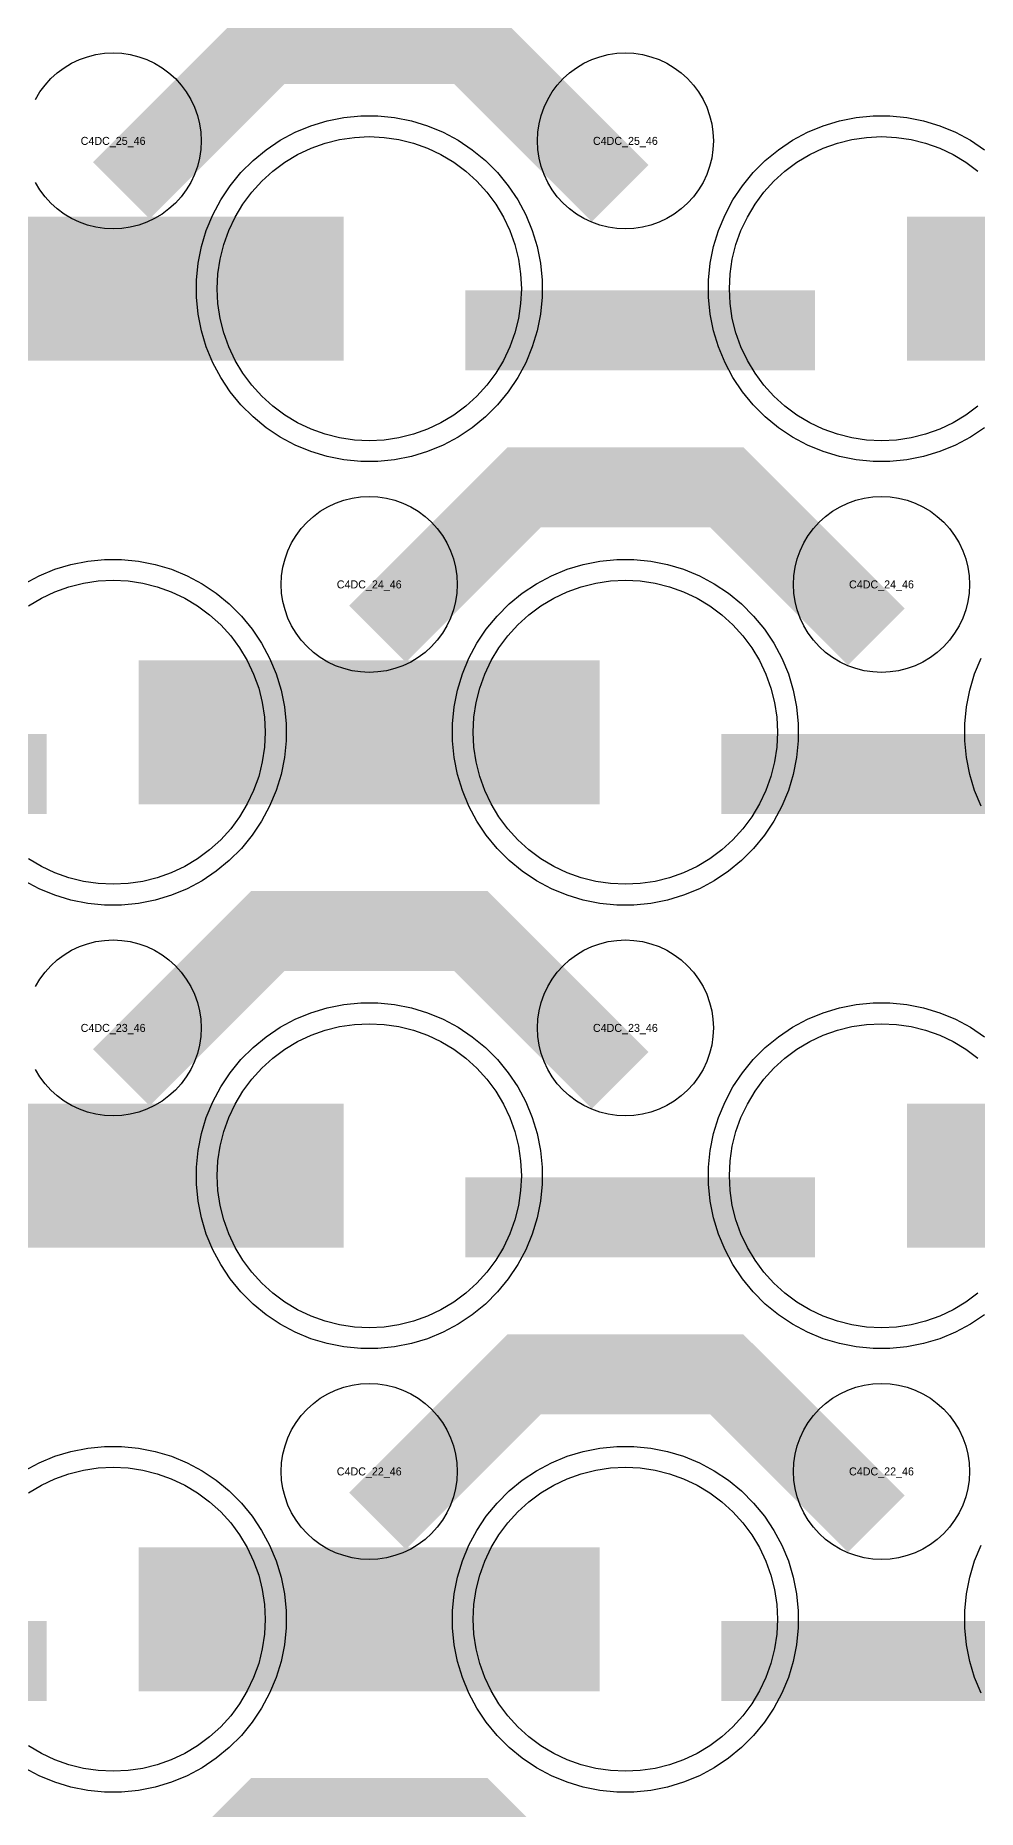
# Model space of a CAD drawing. Extents: x -11880 to 11880, y -14992 to 14992.
# Drawn here: x 2696 to 2990, y -11851 to -11296 of the extents above; entities that cross this region are included whole.
import ezdxf
from ezdxf.enums import TextEntityAlignment as Align

# ---------------------------------------------------------------- set-up
doc = ezdxf.new("R2010")
doc.units = 0
doc.header["$MEASUREMENT"] = 0
for name, color, linetype in [('GDS_775_DT_237', 138, 'CONTINUOUS'), ('RDL1_FS', 34, 'CONTINUOUS'), ('RDL_BS', 160, 'CONTINUOUS')]:
    doc.layers.add(name, color=color, linetype=linetype)

msp = doc.modelspace()

# ---------------------------------------------------------------- linework, layer by layer
at = {"layer": 'RDL1_FS'}
for points in [[(2800, -11422.969), (2795.343, -11422.74), (2790.732, -11422.056), (2786.209, -11420.924), (2781.819, -11419.352), (2777.605, -11417.36), (2773.605, -11414.962), (2769.86, -11412.184), (2766.406, -11409.054), (2763.276, -11405.6), (2760.498, -11401.855), (2758.1, -11397.855), (2756.108, -11393.641), (2754.536, -11389.251), (2753.404, -11384.728), (2752.72, -11380.117), (2752.491, -11375.46), (2752.72, -11370.803), (2753.404, -11366.192), (2754.536, -11361.669), (2756.108, -11357.279), (2758.1, -11353.065), (2760.498, -11349.065), (2763.276, -11345.32), (2766.406, -11341.866), (2769.86, -11338.736), (2773.605, -11335.958), (2777.605, -11333.56), (2781.819, -11331.568), (2786.209, -11329.996), (2790.732, -11328.864), (2795.343, -11328.18), (2800, -11327.951), (2804.657, -11328.18), (2809.268, -11328.864), (2813.791, -11329.996), (2818.181, -11331.568), (2822.395, -11333.56), (2826.395, -11335.958), (2830.14, -11338.736), (2833.594, -11341.866), (2836.724, -11345.32), (2839.502, -11349.065), (2841.9, -11353.065), (2843.892, -11357.279), (2845.464, -11361.669), (2846.596, -11366.192), (2847.28, -11370.803), (2847.509, -11375.46), (2847.28, -11380.117), (2846.596, -11384.728), (2845.464, -11389.251), (2843.892, -11393.641), (2841.9, -11397.855), (2839.502, -11401.855), (2836.724, -11405.6), (2833.594, -11409.054), (2830.14, -11412.184), (2826.395, -11414.962), (2822.395, -11417.36), (2818.181, -11419.352), (2813.791, -11420.924), (2809.268, -11422.056), (2804.657, -11422.74)], [(2880, -11838.664), (2875.343, -11838.435), (2870.732, -11837.751), (2866.209, -11836.619), (2861.819, -11835.047), (2857.605, -11833.055), (2853.605, -11830.657), (2849.86, -11827.879), (2846.406, -11824.749), (2843.276, -11821.295), (2840.498, -11817.55), (2838.1, -11813.55), (2836.108, -11809.336), (2834.536, -11804.946), (2833.404, -11800.423), (2832.72, -11795.812), (2832.491, -11791.155), (2832.72, -11786.498), (2833.404, -11781.887), (2834.536, -11777.364), (2836.108, -11772.974), (2838.1, -11768.76), (2840.498, -11764.76), (2843.276, -11761.015), (2846.406, -11757.561), (2849.86, -11754.431), (2853.605, -11751.653), (2857.605, -11749.255), (2861.819, -11747.263), (2866.209, -11745.691), (2870.732, -11744.559), (2875.343, -11743.875), (2880, -11743.646), (2884.657, -11743.875), (2889.268, -11744.559), (2893.791, -11745.691), (2898.181, -11747.263), (2902.395, -11749.255), (2906.395, -11751.653), (2910.14, -11754.431), (2913.594, -11757.561), (2916.724, -11761.015), (2919.502, -11764.76), (2921.9, -11768.76), (2923.892, -11772.974), (2925.464, -11777.364), (2926.596, -11781.887), (2927.28, -11786.498), (2927.509, -11791.155), (2927.28, -11795.812), (2926.596, -11800.423), (2925.464, -11804.946), (2923.892, -11809.336), (2921.9, -11813.55), (2919.502, -11817.55), (2916.724, -11821.295), (2913.594, -11824.749), (2910.14, -11827.879), (2906.395, -11830.657), (2902.395, -11833.055), (2898.181, -11835.047), (2893.791, -11836.619), (2889.268, -11837.751), (2884.657, -11838.435)]]:
    msp.add_lwpolyline(points, close=True, dxfattribs=at)
for points in [[(2990.14, -11412.184), (2986.395, -11414.962), (2982.395, -11417.36), (2978.181, -11419.352), (2973.791, -11420.924), (2969.268, -11422.056), (2964.657, -11422.74), (2960, -11422.969), (2955.343, -11422.74), (2950.732, -11422.056), (2946.209, -11420.924), (2941.819, -11419.352), (2937.605, -11417.36), (2933.605, -11414.962), (2929.86, -11412.184), (2926.406, -11409.054), (2923.276, -11405.6), (2920.498, -11401.855), (2918.1, -11397.855), (2916.108, -11393.641), (2914.536, -11389.251), (2913.404, -11384.728), (2912.72, -11380.117), (2912.491, -11375.46), (2912.72, -11370.803), (2913.404, -11366.192), (2914.536, -11361.669), (2916.108, -11357.279), (2918.1, -11353.065), (2920.498, -11349.065), (2923.276, -11345.32), (2926.406, -11341.866), (2929.86, -11338.736), (2933.605, -11335.958), (2937.605, -11333.56), (2941.819, -11331.568), (2946.209, -11329.996), (2950.732, -11328.864), (2955.343, -11328.18), (2960, -11327.951), (2964.657, -11328.18), (2969.268, -11328.864), (2973.791, -11329.996), (2978.181, -11331.568), (2982.395, -11333.56), (2986.395, -11335.958), (2990.14, -11338.736)], [(2693.605, -11751.653), (2697.605, -11749.255), (2701.819, -11747.263), (2706.209, -11745.691), (2710.732, -11744.559), (2715.343, -11743.875), (2720, -11743.646), (2724.657, -11743.875), (2729.268, -11744.559), (2733.791, -11745.691), (2738.181, -11747.263), (2742.395, -11749.255), (2746.395, -11751.653), (2750.14, -11754.431), (2753.594, -11757.561), (2756.724, -11761.015), (2759.502, -11764.76), (2761.9, -11768.76), (2763.892, -11772.974), (2765.464, -11777.364), (2766.596, -11781.887), (2767.28, -11786.498), (2767.509, -11791.155), (2767.28, -11795.812), (2766.596, -11800.423), (2765.464, -11804.946), (2763.892, -11809.336), (2761.9, -11813.55), (2759.502, -11817.55), (2756.724, -11821.295), (2753.594, -11824.749), (2750.14, -11827.879), (2746.395, -11830.657), (2742.395, -11833.055), (2738.181, -11835.047), (2733.791, -11836.619), (2729.268, -11837.751), (2724.657, -11838.435), (2720, -11838.664), (2715.343, -11838.435), (2710.732, -11837.751), (2706.209, -11836.619), (2701.819, -11835.047), (2697.605, -11833.055), (2693.605, -11830.657)]]:
    msp.add_lwpolyline(points, dxfattribs=at)
for points in [[(2648.002, -11375.46, 45, 45, 0), (2720.002, -11375.46, 45, 45, 0)], [(2720.002, -11375.46, 45, 45, 0), (2792.002, -11375.46, 45, 45, 0)], [(2968.002, -11375.46, 45, 45, 0), (3040.002, -11375.46, 45, 45, 0)], [(2728.002, -11791.155, 45, 45, 0), (2800.002, -11791.155, 45, 45, 0)], [(2800.002, -11791.155, 45, 45, 0), (2872.002, -11791.155, 45, 45, 0)]]:
    msp.add_lwpolyline(points, format="xyseb", dxfattribs=at)
at = {"layer": 'RDL1_FS', "color": 241, "true_color": 0xf7abae}
for points in [[(2693.605, -11474.523), (2697.605, -11472.125), (2701.819, -11470.133), (2706.209, -11468.561), (2710.732, -11467.429), (2715.343, -11466.745), (2720, -11466.516), (2724.657, -11466.745), (2729.268, -11467.429), (2733.791, -11468.561), (2738.181, -11470.133), (2742.395, -11472.125), (2746.395, -11474.523), (2750.14, -11477.301), (2753.594, -11480.431), (2756.724, -11483.885), (2759.502, -11487.63), (2761.9, -11491.63), (2763.892, -11495.844), (2765.464, -11500.234), (2766.596, -11504.757), (2767.28, -11509.368), (2767.509, -11514.025), (2767.28, -11518.682), (2766.596, -11523.293), (2765.464, -11527.816), (2763.892, -11532.206), (2761.9, -11536.42), (2759.502, -11540.42), (2756.724, -11544.165), (2753.594, -11547.619), (2750.14, -11550.749), (2746.395, -11553.527), (2742.395, -11555.925), (2738.181, -11557.917), (2733.791, -11559.489), (2729.268, -11560.621), (2724.657, -11561.305), (2720, -11561.534), (2715.343, -11561.305), (2710.732, -11560.621), (2706.209, -11559.489), (2701.819, -11557.917), (2697.605, -11555.925), (2693.605, -11553.527)], [(2990.14, -11689.314), (2986.395, -11692.092), (2982.395, -11694.49), (2978.181, -11696.482), (2973.791, -11698.054), (2969.268, -11699.186), (2964.657, -11699.87), (2960, -11700.099), (2955.343, -11699.87), (2950.732, -11699.186), (2946.209, -11698.054), (2941.819, -11696.482), (2937.605, -11694.49), (2933.605, -11692.092), (2929.86, -11689.314), (2926.406, -11686.184), (2923.276, -11682.73), (2920.498, -11678.985), (2918.1, -11674.985), (2916.108, -11670.771), (2914.536, -11666.381), (2913.404, -11661.858), (2912.72, -11657.247), (2912.491, -11652.59), (2912.72, -11647.933), (2913.404, -11643.322), (2914.536, -11638.799), (2916.108, -11634.409), (2918.1, -11630.195), (2920.498, -11626.195), (2923.276, -11622.45), (2926.406, -11618.996), (2929.86, -11615.866), (2933.605, -11613.088), (2937.605, -11610.69), (2941.819, -11608.698), (2946.209, -11607.126), (2950.732, -11605.994), (2955.343, -11605.31), (2960, -11605.081), (2964.657, -11605.31), (2969.268, -11605.994), (2973.791, -11607.126), (2978.181, -11608.698), (2982.395, -11610.69), (2986.395, -11613.088), (2990.14, -11615.866)]]:
    msp.add_lwpolyline(points, dxfattribs=at)
for points in [[(2880, -11561.534), (2875.343, -11561.305), (2870.732, -11560.621), (2866.209, -11559.489), (2861.819, -11557.917), (2857.605, -11555.925), (2853.605, -11553.527), (2849.86, -11550.749), (2846.406, -11547.619), (2843.276, -11544.165), (2840.498, -11540.42), (2838.1, -11536.42), (2836.108, -11532.206), (2834.536, -11527.816), (2833.404, -11523.293), (2832.72, -11518.682), (2832.491, -11514.025), (2832.72, -11509.368), (2833.404, -11504.757), (2834.536, -11500.234), (2836.108, -11495.844), (2838.1, -11491.63), (2840.498, -11487.63), (2843.276, -11483.885), (2846.406, -11480.431), (2849.86, -11477.301), (2853.605, -11474.523), (2857.605, -11472.125), (2861.819, -11470.133), (2866.209, -11468.561), (2870.732, -11467.429), (2875.343, -11466.745), (2880, -11466.516), (2884.657, -11466.745), (2889.268, -11467.429), (2893.791, -11468.561), (2898.181, -11470.133), (2902.395, -11472.125), (2906.395, -11474.523), (2910.14, -11477.301), (2913.594, -11480.431), (2916.724, -11483.885), (2919.502, -11487.63), (2921.9, -11491.63), (2923.892, -11495.844), (2925.464, -11500.234), (2926.596, -11504.757), (2927.28, -11509.368), (2927.509, -11514.025), (2927.28, -11518.682), (2926.596, -11523.293), (2925.464, -11527.816), (2923.892, -11532.206), (2921.9, -11536.42), (2919.502, -11540.42), (2916.724, -11544.165), (2913.594, -11547.619), (2910.14, -11550.749), (2906.395, -11553.527), (2902.395, -11555.925), (2898.181, -11557.917), (2893.791, -11559.489), (2889.268, -11560.621), (2884.657, -11561.305)], [(2800, -11700.099), (2795.343, -11699.87), (2790.732, -11699.186), (2786.209, -11698.054), (2781.819, -11696.482), (2777.605, -11694.49), (2773.605, -11692.092), (2769.86, -11689.314), (2766.406, -11686.184), (2763.276, -11682.73), (2760.498, -11678.985), (2758.1, -11674.985), (2756.108, -11670.771), (2754.536, -11666.381), (2753.404, -11661.858), (2752.72, -11657.247), (2752.491, -11652.59), (2752.72, -11647.933), (2753.404, -11643.322), (2754.536, -11638.799), (2756.108, -11634.409), (2758.1, -11630.195), (2760.498, -11626.195), (2763.276, -11622.45), (2766.406, -11618.996), (2769.86, -11615.866), (2773.605, -11613.088), (2777.605, -11610.69), (2781.819, -11608.698), (2786.209, -11607.126), (2790.732, -11605.994), (2795.343, -11605.31), (2800, -11605.081), (2804.657, -11605.31), (2809.268, -11605.994), (2813.791, -11607.126), (2818.181, -11608.698), (2822.395, -11610.69), (2826.395, -11613.088), (2830.14, -11615.866), (2833.594, -11618.996), (2836.724, -11622.45), (2839.502, -11626.195), (2841.9, -11630.195), (2843.892, -11634.409), (2845.464, -11638.799), (2846.596, -11643.322), (2847.28, -11647.933), (2847.509, -11652.59), (2847.28, -11657.247), (2846.596, -11661.858), (2845.464, -11666.381), (2843.892, -11670.771), (2841.9, -11674.985), (2839.502, -11678.985), (2836.724, -11682.73), (2833.594, -11686.184), (2830.14, -11689.314), (2826.395, -11692.092), (2822.395, -11694.49), (2818.181, -11696.482), (2813.791, -11698.054), (2809.268, -11699.186), (2804.657, -11699.87)]]:
    msp.add_lwpolyline(points, close=True, dxfattribs=at)
for points in [[(2728.002, -11514.025, 45, 45, 0), (2800.002, -11514.025, 45, 45, 0)], [(2800.002, -11514.025, 45, 45, 0), (2872.002, -11514.025, 45, 45, 0)], [(2648.002, -11652.59, 45, 45, 0), (2720.002, -11652.59, 45, 45, 0)], [(2720.002, -11652.59, 45, 45, 0), (2792.002, -11652.59, 45, 45, 0)], [(2968.002, -11652.59, 45, 45, 0), (3040.002, -11652.59, 45, 45, 0)]]:
    msp.add_lwpolyline(points, format="xyseb", dxfattribs=at)
at = {"layer": 'RDL_BS'}
for points in [[(2722.562, -11344.774, 25, 25, 0), (2768.377, -11298.959, 25, 25, 0), (2801.93, -11298.959, 25, 25, 0)], [(2878.401, -11345.673, 25, 25, 0), (2831.687, -11298.959, 25, 25, 0), (2801.929, -11298.959, 25, 25, 0)], [(2830.016, -11388.473, 25, 25, 0), (2939.281, -11388.473, 25, 25, 0)], [(2802.562, -11483.339, 25, 25, 0), (2848.377, -11437.524, 25, 25, 0), (2881.93, -11437.524, 25, 25, 0)], [(2958.401, -11484.238, 25, 25, 0), (2911.687, -11437.524, 25, 25, 0), (2881.929, -11437.524, 25, 25, 0)], [(2722.562, -11621.904, 25, 25, 0), (2768.377, -11576.089, 25, 25, 0), (2801.93, -11576.089, 25, 25, 0)], [(2878.401, -11622.803, 25, 25, 0), (2831.687, -11576.089, 25, 25, 0), (2801.929, -11576.089, 25, 25, 0)], [(2802.562, -11760.469, 25, 25, 0), (2848.377, -11714.654, 25, 25, 0), (2881.93, -11714.654, 25, 25, 0)], [(2958.401, -11761.368, 25, 25, 0), (2911.687, -11714.654, 25, 25, 0), (2881.929, -11714.654, 25, 25, 0)], [(2590.016, -11804.168, 25, 25, 0), (2699.281, -11804.168, 25, 25, 0)], [(2910.016, -11804.168, 25, 25, 0), (3019.281, -11804.168, 25, 25, 0)], [(2722.562, -11899.034, 25, 25, 0), (2768.377, -11853.219, 25, 25, 0), (2801.93, -11853.219, 25, 25, 0)], [(2878.401, -11899.933, 25, 25, 0), (2831.687, -11853.219, 25, 25, 0), (2801.929, -11853.219, 25, 25, 0)]]:
    msp.add_lwpolyline(points, format="xyseb", dxfattribs=at)
for points in [[(2695.75, -11316.316), (2697.143, -11313.992), (2698.746, -11311.829), (2700.558, -11309.83), (2702.557, -11308.018), (2704.72, -11306.415), (2707.044, -11305.022), (2709.481, -11303.87), (2712.016, -11302.963), (2714.635, -11302.306), (2717.307, -11301.91), (2720, -11301.778), (2722.693, -11301.91), (2725.365, -11302.306), (2727.984, -11302.963), (2730.519, -11303.87), (2732.956, -11305.022), (2735.28, -11306.415), (2737.443, -11308.018), (2739.442, -11309.83), (2741.254, -11311.829), (2742.857, -11313.992), (2744.25, -11316.316), (2745.402, -11318.753), (2746.309, -11321.288), (2746.966, -11323.907), (2747.362, -11326.579), (2747.494, -11329.272), (2747.362, -11331.965), (2746.966, -11334.637), (2746.309, -11337.256), (2745.402, -11339.791), (2744.25, -11342.228), (2742.857, -11344.552), (2741.254, -11346.715), (2739.442, -11348.714), (2737.443, -11350.526), (2735.28, -11352.129), (2732.956, -11353.522), (2730.519, -11354.674), (2727.984, -11355.581), (2725.365, -11356.238), (2722.693, -11356.634), (2720, -11356.766), (2717.307, -11356.634), (2714.635, -11356.238), (2712.016, -11355.581), (2709.481, -11354.674), (2707.044, -11353.522), (2704.72, -11352.129), (2702.557, -11350.526), (2700.558, -11348.714), (2698.746, -11346.715), (2697.143, -11344.552), (2695.75, -11342.228)], [(2992.191, -11418.896), (2987.777, -11421.843), (2983.115, -11424.335), (2978.205, -11426.366), (2973.165, -11427.897), (2967.938, -11428.943), (2962.644, -11429.46), (2957.356, -11429.46), (2952.062, -11428.943), (2946.835, -11427.897), (2941.795, -11426.366), (2936.885, -11424.335), (2932.223, -11421.843), (2927.809, -11418.896), (2923.708, -11415.534), (2919.926, -11411.752), (2916.564, -11407.651), (2913.617, -11403.237), (2911.125, -11398.575), (2909.094, -11393.665), (2907.563, -11388.625), (2906.517, -11383.398), (2906, -11378.104), (2906, -11372.816), (2906.517, -11367.522), (2907.563, -11362.295), (2909.094, -11357.255), (2911.125, -11352.345), (2913.617, -11347.683), (2916.564, -11343.269), (2919.926, -11339.168), (2923.708, -11335.386), (2927.809, -11332.024), (2932.223, -11329.077), (2936.885, -11326.585), (2941.795, -11324.554), (2946.835, -11323.023), (2952.062, -11321.977), (2957.356, -11321.46), (2962.644, -11321.46), (2967.938, -11321.977), (2973.165, -11323.023), (2978.205, -11324.554), (2983.115, -11326.585), (2987.777, -11329.077), (2992.191, -11332.024)], [(2695.75, -11593.446), (2697.143, -11591.122), (2698.746, -11588.959), (2700.558, -11586.96), (2702.557, -11585.148), (2704.72, -11583.545), (2707.044, -11582.152), (2709.481, -11581), (2712.016, -11580.093), (2714.635, -11579.436), (2717.307, -11579.04), (2720, -11578.908), (2722.693, -11579.04), (2725.365, -11579.436), (2727.984, -11580.093), (2730.519, -11581), (2732.956, -11582.152), (2735.28, -11583.545), (2737.443, -11585.148), (2739.442, -11586.96), (2741.254, -11588.959), (2742.857, -11591.122), (2744.25, -11593.446), (2745.402, -11595.883), (2746.309, -11598.418), (2746.966, -11601.037), (2747.362, -11603.709), (2747.494, -11606.402), (2747.362, -11609.095), (2746.966, -11611.767), (2746.309, -11614.386), (2745.402, -11616.921), (2744.25, -11619.358), (2742.857, -11621.682), (2741.254, -11623.845), (2739.442, -11625.844), (2737.443, -11627.656), (2735.28, -11629.259), (2732.956, -11630.652), (2730.519, -11631.804), (2727.984, -11632.711), (2725.365, -11633.368), (2722.693, -11633.764), (2720, -11633.896), (2717.307, -11633.764), (2714.635, -11633.368), (2712.016, -11632.711), (2709.481, -11631.804), (2707.044, -11630.652), (2704.72, -11629.259), (2702.557, -11627.656), (2700.558, -11625.844), (2698.746, -11623.845), (2697.143, -11621.682), (2695.75, -11619.358)], [(2692.223, -11744.772), (2696.885, -11742.28), (2701.795, -11740.249), (2706.835, -11738.718), (2712.062, -11737.672), (2717.356, -11737.155), (2722.644, -11737.155), (2727.938, -11737.672), (2733.165, -11738.718), (2738.205, -11740.249), (2743.115, -11742.28), (2747.777, -11744.772), (2752.191, -11747.719), (2756.292, -11751.081), (2760.074, -11754.863), (2763.436, -11758.964), (2766.383, -11763.378), (2768.875, -11768.04), (2770.906, -11772.95), (2772.437, -11777.99), (2773.483, -11783.217), (2774, -11788.511), (2774, -11793.799), (2773.483, -11799.093), (2772.437, -11804.32), (2770.906, -11809.36), (2768.875, -11814.27), (2766.383, -11818.932), (2763.436, -11823.346), (2760.074, -11827.447), (2756.292, -11831.229), (2752.191, -11834.591), (2747.777, -11837.538), (2743.115, -11840.03), (2738.205, -11842.061), (2733.165, -11843.592), (2727.938, -11844.638), (2722.644, -11845.155), (2717.356, -11845.155), (2712.062, -11844.638), (2706.835, -11843.592), (2701.795, -11842.061), (2696.885, -11840.03), (2692.223, -11837.538)], [(2991.125, -11814.27), (2989.094, -11809.36), (2987.563, -11804.32), (2986.517, -11799.093), (2986, -11793.799), (2986, -11788.511), (2986.517, -11783.217), (2987.563, -11777.99), (2989.094, -11772.95), (2991.125, -11768.04)]]:
    msp.add_lwpolyline(points, dxfattribs=at)
for points in [[(2880, -11356.766), (2877.307, -11356.634), (2874.635, -11356.238), (2872.016, -11355.581), (2869.481, -11354.674), (2867.044, -11353.522), (2864.72, -11352.129), (2862.557, -11350.526), (2860.558, -11348.714), (2858.746, -11346.715), (2857.143, -11344.552), (2855.75, -11342.228), (2854.598, -11339.791), (2853.691, -11337.256), (2853.034, -11334.637), (2852.638, -11331.965), (2852.506, -11329.272), (2852.638, -11326.579), (2853.034, -11323.907), (2853.691, -11321.288), (2854.598, -11318.753), (2855.75, -11316.316), (2857.143, -11313.992), (2858.746, -11311.829), (2860.558, -11309.83), (2862.557, -11308.018), (2864.72, -11306.415), (2867.044, -11305.022), (2869.481, -11303.87), (2872.016, -11302.963), (2874.635, -11302.306), (2877.307, -11301.91), (2880, -11301.778), (2882.693, -11301.91), (2885.365, -11302.306), (2887.984, -11302.963), (2890.519, -11303.87), (2892.956, -11305.022), (2895.28, -11306.415), (2897.443, -11308.018), (2899.442, -11309.83), (2901.254, -11311.829), (2902.857, -11313.992), (2904.25, -11316.316), (2905.402, -11318.753), (2906.309, -11321.288), (2906.966, -11323.907), (2907.362, -11326.579), (2907.494, -11329.272), (2907.362, -11331.965), (2906.966, -11334.637), (2906.309, -11337.256), (2905.402, -11339.791), (2904.25, -11342.228), (2902.857, -11344.552), (2901.254, -11346.715), (2899.442, -11348.714), (2897.443, -11350.526), (2895.28, -11352.129), (2892.956, -11353.522), (2890.519, -11354.674), (2887.984, -11355.581), (2885.365, -11356.238), (2882.693, -11356.634)], [(2797.356, -11429.46), (2792.062, -11428.943), (2786.835, -11427.897), (2781.795, -11426.366), (2776.885, -11424.335), (2772.223, -11421.843), (2767.809, -11418.896), (2763.708, -11415.534), (2759.926, -11411.752), (2756.564, -11407.651), (2753.617, -11403.237), (2751.125, -11398.575), (2749.094, -11393.665), (2747.563, -11388.625), (2746.517, -11383.398), (2746, -11378.104), (2746, -11372.816), (2746.517, -11367.522), (2747.563, -11362.295), (2749.094, -11357.255), (2751.125, -11352.345), (2753.617, -11347.683), (2756.564, -11343.269), (2759.926, -11339.168), (2763.708, -11335.386), (2767.809, -11332.024), (2772.223, -11329.077), (2776.885, -11326.585), (2781.795, -11324.554), (2786.835, -11323.023), (2792.062, -11321.977), (2797.356, -11321.46), (2802.644, -11321.46), (2807.938, -11321.977), (2813.165, -11323.023), (2818.205, -11324.554), (2823.115, -11326.585), (2827.777, -11329.077), (2832.191, -11332.024), (2836.292, -11335.386), (2840.074, -11339.168), (2843.436, -11343.269), (2846.383, -11347.683), (2848.875, -11352.345), (2850.906, -11357.255), (2852.437, -11362.295), (2853.483, -11367.522), (2854, -11372.816), (2854, -11378.104), (2853.483, -11383.398), (2852.437, -11388.625), (2850.906, -11393.665), (2848.875, -11398.575), (2846.383, -11403.237), (2843.436, -11407.651), (2840.074, -11411.752), (2836.292, -11415.534), (2832.191, -11418.896), (2827.777, -11421.843), (2823.115, -11424.335), (2818.205, -11426.366), (2813.165, -11427.897), (2807.938, -11428.943), (2802.644, -11429.46)], [(2800, -11495.331), (2797.307, -11495.199), (2794.635, -11494.803), (2792.016, -11494.146), (2789.481, -11493.239), (2787.044, -11492.087), (2784.72, -11490.694), (2782.557, -11489.091), (2780.558, -11487.279), (2778.746, -11485.28), (2777.143, -11483.117), (2775.75, -11480.793), (2774.598, -11478.356), (2773.691, -11475.821), (2773.034, -11473.202), (2772.638, -11470.53), (2772.506, -11467.837), (2772.638, -11465.144), (2773.034, -11462.472), (2773.691, -11459.853), (2774.598, -11457.318), (2775.75, -11454.881), (2777.143, -11452.557), (2778.746, -11450.394), (2780.558, -11448.395), (2782.557, -11446.583), (2784.72, -11444.98), (2787.044, -11443.587), (2789.481, -11442.435), (2792.016, -11441.528), (2794.635, -11440.871), (2797.307, -11440.475), (2800, -11440.343), (2802.693, -11440.475), (2805.365, -11440.871), (2807.984, -11441.528), (2810.519, -11442.435), (2812.956, -11443.587), (2815.28, -11444.98), (2817.443, -11446.583), (2819.442, -11448.395), (2821.254, -11450.394), (2822.857, -11452.557), (2824.25, -11454.881), (2825.402, -11457.318), (2826.309, -11459.853), (2826.966, -11462.472), (2827.362, -11465.144), (2827.494, -11467.837), (2827.362, -11470.53), (2826.966, -11473.202), (2826.309, -11475.821), (2825.402, -11478.356), (2824.25, -11480.793), (2822.857, -11483.117), (2821.254, -11485.28), (2819.442, -11487.279), (2817.443, -11489.091), (2815.28, -11490.694), (2812.956, -11492.087), (2810.519, -11493.239), (2807.984, -11494.146), (2805.365, -11494.803), (2802.693, -11495.199)], [(2960, -11495.331), (2957.307, -11495.199), (2954.635, -11494.803), (2952.016, -11494.146), (2949.481, -11493.239), (2947.044, -11492.087), (2944.72, -11490.694), (2942.557, -11489.091), (2940.558, -11487.279), (2938.746, -11485.28), (2937.143, -11483.117), (2935.75, -11480.793), (2934.598, -11478.356), (2933.691, -11475.821), (2933.034, -11473.202), (2932.638, -11470.53), (2932.506, -11467.837), (2932.638, -11465.144), (2933.034, -11462.472), (2933.691, -11459.853), (2934.598, -11457.318), (2935.75, -11454.881), (2937.143, -11452.557), (2938.746, -11450.394), (2940.558, -11448.395), (2942.557, -11446.583), (2944.72, -11444.98), (2947.044, -11443.587), (2949.481, -11442.435), (2952.016, -11441.528), (2954.635, -11440.871), (2957.307, -11440.475), (2960, -11440.343), (2962.693, -11440.475), (2965.365, -11440.871), (2967.984, -11441.528), (2970.519, -11442.435), (2972.956, -11443.587), (2975.28, -11444.98), (2977.443, -11446.583), (2979.442, -11448.395), (2981.254, -11450.394), (2982.857, -11452.557), (2984.25, -11454.881), (2985.402, -11457.318), (2986.309, -11459.853), (2986.966, -11462.472), (2987.362, -11465.144), (2987.494, -11467.837), (2987.362, -11470.53), (2986.966, -11473.202), (2986.309, -11475.821), (2985.402, -11478.356), (2984.25, -11480.793), (2982.857, -11483.117), (2981.254, -11485.28), (2979.442, -11487.279), (2977.443, -11489.091), (2975.28, -11490.694), (2972.956, -11492.087), (2970.519, -11493.239), (2967.984, -11494.146), (2965.365, -11494.803), (2962.693, -11495.199)], [(2880, -11633.896), (2877.307, -11633.764), (2874.635, -11633.368), (2872.016, -11632.711), (2869.481, -11631.804), (2867.044, -11630.652), (2864.72, -11629.259), (2862.557, -11627.656), (2860.558, -11625.844), (2858.746, -11623.845), (2857.143, -11621.682), (2855.75, -11619.358), (2854.598, -11616.921), (2853.691, -11614.386), (2853.034, -11611.767), (2852.638, -11609.095), (2852.506, -11606.402), (2852.638, -11603.709), (2853.034, -11601.037), (2853.691, -11598.418), (2854.598, -11595.883), (2855.75, -11593.446), (2857.143, -11591.122), (2858.746, -11588.959), (2860.558, -11586.96), (2862.557, -11585.148), (2864.72, -11583.545), (2867.044, -11582.152), (2869.481, -11581), (2872.016, -11580.093), (2874.635, -11579.436), (2877.307, -11579.04), (2880, -11578.908), (2882.693, -11579.04), (2885.365, -11579.436), (2887.984, -11580.093), (2890.519, -11581), (2892.956, -11582.152), (2895.28, -11583.545), (2897.443, -11585.148), (2899.442, -11586.96), (2901.254, -11588.959), (2902.857, -11591.122), (2904.25, -11593.446), (2905.402, -11595.883), (2906.309, -11598.418), (2906.966, -11601.037), (2907.362, -11603.709), (2907.494, -11606.402), (2907.362, -11609.095), (2906.966, -11611.767), (2906.309, -11614.386), (2905.402, -11616.921), (2904.25, -11619.358), (2902.857, -11621.682), (2901.254, -11623.845), (2899.442, -11625.844), (2897.443, -11627.656), (2895.28, -11629.259), (2892.956, -11630.652), (2890.519, -11631.804), (2887.984, -11632.711), (2885.365, -11633.368), (2882.693, -11633.764)], [(2800, -11772.461), (2797.307, -11772.329), (2794.635, -11771.933), (2792.016, -11771.276), (2789.481, -11770.369), (2787.044, -11769.217), (2784.72, -11767.824), (2782.557, -11766.221), (2780.558, -11764.409), (2778.746, -11762.41), (2777.143, -11760.247), (2775.75, -11757.923), (2774.598, -11755.486), (2773.691, -11752.951), (2773.034, -11750.332), (2772.638, -11747.66), (2772.506, -11744.967), (2772.638, -11742.274), (2773.034, -11739.602), (2773.691, -11736.983), (2774.598, -11734.448), (2775.75, -11732.011), (2777.143, -11729.687), (2778.746, -11727.524), (2780.558, -11725.525), (2782.557, -11723.713), (2784.72, -11722.11), (2787.044, -11720.717), (2789.481, -11719.565), (2792.016, -11718.658), (2794.635, -11718.001), (2797.307, -11717.605), (2800, -11717.473), (2802.693, -11717.605), (2805.365, -11718.001), (2807.984, -11718.658), (2810.519, -11719.565), (2812.956, -11720.717), (2815.28, -11722.11), (2817.443, -11723.713), (2819.442, -11725.525), (2821.254, -11727.524), (2822.857, -11729.687), (2824.25, -11732.011), (2825.402, -11734.448), (2826.309, -11736.983), (2826.966, -11739.602), (2827.362, -11742.274), (2827.494, -11744.967), (2827.362, -11747.66), (2826.966, -11750.332), (2826.309, -11752.951), (2825.402, -11755.486), (2824.25, -11757.923), (2822.857, -11760.247), (2821.254, -11762.41), (2819.442, -11764.409), (2817.443, -11766.221), (2815.28, -11767.824), (2812.956, -11769.217), (2810.519, -11770.369), (2807.984, -11771.276), (2805.365, -11771.933), (2802.693, -11772.329)], [(2960, -11772.461), (2957.307, -11772.329), (2954.635, -11771.933), (2952.016, -11771.276), (2949.481, -11770.369), (2947.044, -11769.217), (2944.72, -11767.824), (2942.557, -11766.221), (2940.558, -11764.409), (2938.746, -11762.41), (2937.143, -11760.247), (2935.75, -11757.923), (2934.598, -11755.486), (2933.691, -11752.951), (2933.034, -11750.332), (2932.638, -11747.66), (2932.506, -11744.967), (2932.638, -11742.274), (2933.034, -11739.602), (2933.691, -11736.983), (2934.598, -11734.448), (2935.75, -11732.011), (2937.143, -11729.687), (2938.746, -11727.524), (2940.558, -11725.525), (2942.557, -11723.713), (2944.72, -11722.11), (2947.044, -11720.717), (2949.481, -11719.565), (2952.016, -11718.658), (2954.635, -11718.001), (2957.307, -11717.605), (2960, -11717.473), (2962.693, -11717.605), (2965.365, -11718.001), (2967.984, -11718.658), (2970.519, -11719.565), (2972.956, -11720.717), (2975.28, -11722.11), (2977.443, -11723.713), (2979.442, -11725.525), (2981.254, -11727.524), (2982.857, -11729.687), (2984.25, -11732.011), (2985.402, -11734.448), (2986.309, -11736.983), (2986.966, -11739.602), (2987.362, -11742.274), (2987.494, -11744.967), (2987.362, -11747.66), (2986.966, -11750.332), (2986.309, -11752.951), (2985.402, -11755.486), (2984.25, -11757.923), (2982.857, -11760.247), (2981.254, -11762.41), (2979.442, -11764.409), (2977.443, -11766.221), (2975.28, -11767.824), (2972.956, -11769.217), (2970.519, -11770.369), (2967.984, -11771.276), (2965.365, -11771.933), (2962.693, -11772.329)], [(2877.356, -11845.155), (2872.062, -11844.638), (2866.835, -11843.592), (2861.795, -11842.061), (2856.885, -11840.03), (2852.223, -11837.538), (2847.809, -11834.591), (2843.708, -11831.229), (2839.926, -11827.447), (2836.564, -11823.346), (2833.617, -11818.932), (2831.125, -11814.27), (2829.094, -11809.36), (2827.563, -11804.32), (2826.517, -11799.093), (2826, -11793.799), (2826, -11788.511), (2826.517, -11783.217), (2827.563, -11777.99), (2829.094, -11772.95), (2831.125, -11768.04), (2833.617, -11763.378), (2836.564, -11758.964), (2839.926, -11754.863), (2843.708, -11751.081), (2847.809, -11747.719), (2852.223, -11744.772), (2856.885, -11742.28), (2861.795, -11740.249), (2866.835, -11738.718), (2872.062, -11737.672), (2877.356, -11737.155), (2882.644, -11737.155), (2887.938, -11737.672), (2893.165, -11738.718), (2898.205, -11740.249), (2903.115, -11742.28), (2907.777, -11744.772), (2912.191, -11747.719), (2916.292, -11751.081), (2920.074, -11754.863), (2923.436, -11758.964), (2926.383, -11763.378), (2928.875, -11768.04), (2930.906, -11772.95), (2932.437, -11777.99), (2933.483, -11783.217), (2934, -11788.511), (2934, -11793.799), (2933.483, -11799.093), (2932.437, -11804.32), (2930.906, -11809.36), (2928.875, -11814.27), (2926.383, -11818.932), (2923.436, -11823.346), (2920.074, -11827.447), (2916.292, -11831.229), (2912.191, -11834.591), (2907.777, -11837.538), (2903.115, -11840.03), (2898.205, -11842.061), (2893.165, -11843.592), (2887.938, -11844.638), (2882.644, -11845.155)]]:
    msp.add_lwpolyline(points, close=True, dxfattribs=at)
at = {"layer": 'RDL_BS', "color": 241, "true_color": 0xf7abae}
for points in [[(2692.223, -11467.642), (2696.885, -11465.15), (2701.795, -11463.119), (2706.835, -11461.588), (2712.062, -11460.542), (2717.356, -11460.025), (2722.644, -11460.025), (2727.938, -11460.542), (2733.165, -11461.588), (2738.205, -11463.119), (2743.115, -11465.15), (2747.777, -11467.642), (2752.191, -11470.589), (2756.292, -11473.951), (2760.074, -11477.733), (2763.436, -11481.834), (2766.383, -11486.248), (2768.875, -11490.91), (2770.906, -11495.82), (2772.437, -11500.86), (2773.483, -11506.087), (2774, -11511.381), (2774, -11516.669), (2773.483, -11521.963), (2772.437, -11527.19), (2770.906, -11532.23), (2768.875, -11537.14), (2766.383, -11541.802), (2763.436, -11546.216), (2760.074, -11550.317), (2756.292, -11554.099), (2752.191, -11557.461), (2747.777, -11560.408), (2743.115, -11562.9), (2738.205, -11564.931), (2733.165, -11566.462), (2727.938, -11567.508), (2722.644, -11568.025), (2717.356, -11568.025), (2712.062, -11567.508), (2706.835, -11566.462), (2701.795, -11564.931), (2696.885, -11562.9), (2692.223, -11560.408)], [(2991.125, -11537.14), (2989.094, -11532.23), (2987.563, -11527.19), (2986.517, -11521.963), (2986, -11516.669), (2986, -11511.381), (2986.517, -11506.087), (2987.563, -11500.86), (2989.094, -11495.82), (2991.125, -11490.91)], [(2992.191, -11696.026), (2987.777, -11698.973), (2983.115, -11701.465), (2978.205, -11703.496), (2973.165, -11705.027), (2967.938, -11706.073), (2962.644, -11706.59), (2957.356, -11706.59), (2952.062, -11706.073), (2946.835, -11705.027), (2941.795, -11703.496), (2936.885, -11701.465), (2932.223, -11698.973), (2927.809, -11696.026), (2923.708, -11692.664), (2919.926, -11688.882), (2916.564, -11684.781), (2913.617, -11680.367), (2911.125, -11675.705), (2909.094, -11670.795), (2907.563, -11665.755), (2906.517, -11660.528), (2906, -11655.234), (2906, -11649.946), (2906.517, -11644.652), (2907.563, -11639.425), (2909.094, -11634.385), (2911.125, -11629.475), (2913.617, -11624.813), (2916.564, -11620.399), (2919.926, -11616.298), (2923.708, -11612.516), (2927.809, -11609.154), (2932.223, -11606.207), (2936.885, -11603.715), (2941.795, -11601.684), (2946.835, -11600.153), (2952.062, -11599.107), (2957.356, -11598.59), (2962.644, -11598.59), (2967.938, -11599.107), (2973.165, -11600.153), (2978.205, -11601.684), (2983.115, -11603.715), (2987.777, -11606.207), (2992.191, -11609.154)]]:
    msp.add_lwpolyline(points, dxfattribs=at)
for points in [[(2877.356, -11568.025), (2872.062, -11567.508), (2866.835, -11566.462), (2861.795, -11564.931), (2856.885, -11562.9), (2852.223, -11560.408), (2847.809, -11557.461), (2843.708, -11554.099), (2839.926, -11550.317), (2836.564, -11546.216), (2833.617, -11541.802), (2831.125, -11537.14), (2829.094, -11532.23), (2827.563, -11527.19), (2826.517, -11521.963), (2826, -11516.669), (2826, -11511.381), (2826.517, -11506.087), (2827.563, -11500.86), (2829.094, -11495.82), (2831.125, -11490.91), (2833.617, -11486.248), (2836.564, -11481.834), (2839.926, -11477.733), (2843.708, -11473.951), (2847.809, -11470.589), (2852.223, -11467.642), (2856.885, -11465.15), (2861.795, -11463.119), (2866.835, -11461.588), (2872.062, -11460.542), (2877.356, -11460.025), (2882.644, -11460.025), (2887.938, -11460.542), (2893.165, -11461.588), (2898.205, -11463.119), (2903.115, -11465.15), (2907.777, -11467.642), (2912.191, -11470.589), (2916.292, -11473.951), (2920.074, -11477.733), (2923.436, -11481.834), (2926.383, -11486.248), (2928.875, -11490.91), (2930.906, -11495.82), (2932.437, -11500.86), (2933.483, -11506.087), (2934, -11511.381), (2934, -11516.669), (2933.483, -11521.963), (2932.437, -11527.19), (2930.906, -11532.23), (2928.875, -11537.14), (2926.383, -11541.802), (2923.436, -11546.216), (2920.074, -11550.317), (2916.292, -11554.099), (2912.191, -11557.461), (2907.777, -11560.408), (2903.115, -11562.9), (2898.205, -11564.931), (2893.165, -11566.462), (2887.938, -11567.508), (2882.644, -11568.025)], [(2797.356, -11706.59), (2792.062, -11706.073), (2786.835, -11705.027), (2781.795, -11703.496), (2776.885, -11701.465), (2772.223, -11698.973), (2767.809, -11696.026), (2763.708, -11692.664), (2759.926, -11688.882), (2756.564, -11684.781), (2753.617, -11680.367), (2751.125, -11675.705), (2749.094, -11670.795), (2747.563, -11665.755), (2746.517, -11660.528), (2746, -11655.234), (2746, -11649.946), (2746.517, -11644.652), (2747.563, -11639.425), (2749.094, -11634.385), (2751.125, -11629.475), (2753.617, -11624.813), (2756.564, -11620.399), (2759.926, -11616.298), (2763.708, -11612.516), (2767.809, -11609.154), (2772.223, -11606.207), (2776.885, -11603.715), (2781.795, -11601.684), (2786.835, -11600.153), (2792.062, -11599.107), (2797.356, -11598.59), (2802.644, -11598.59), (2807.938, -11599.107), (2813.165, -11600.153), (2818.205, -11601.684), (2823.115, -11603.715), (2827.777, -11606.207), (2832.191, -11609.154), (2836.292, -11612.516), (2840.074, -11616.298), (2843.436, -11620.399), (2846.383, -11624.813), (2848.875, -11629.475), (2850.906, -11634.385), (2852.437, -11639.425), (2853.483, -11644.652), (2854, -11649.946), (2854, -11655.234), (2853.483, -11660.528), (2852.437, -11665.755), (2850.906, -11670.795), (2848.875, -11675.705), (2846.383, -11680.367), (2843.436, -11684.781), (2840.074, -11688.882), (2836.292, -11692.664), (2832.191, -11696.026), (2827.777, -11698.973), (2823.115, -11701.465), (2818.205, -11703.496), (2813.165, -11705.027), (2807.938, -11706.073), (2802.644, -11706.59)]]:
    msp.add_lwpolyline(points, close=True, dxfattribs=at)
for points in [[(2590.016, -11527.038, 25, 25, 0), (2699.281, -11527.038, 25, 25, 0)], [(2910.016, -11527.038, 25, 25, 0), (3019.281, -11527.038, 25, 25, 0)], [(2830.016, -11665.603, 25, 25, 0), (2939.281, -11665.603, 25, 25, 0)]]:
    msp.add_lwpolyline(points, format="xyseb", dxfattribs=at)

# ---------------------------------------------------------------- texts
at = {"layer": 'GDS_775_DT_237'}
for s, p in [('C4DC_25_46', (2720, -11329.272)), ('C4DC_25_46', (2720, -11329.272)), ('C4DC_25_46', (2880, -11329.272)), ('C4DC_25_46', (2880, -11329.272)), ('C4DC_24_46', (2800, -11467.837)), ('C4DC_24_46', (2800, -11467.837)), ('C4DC_24_46', (2960, -11467.837)), ('C4DC_24_46', (2960, -11467.837)), ('C4DC_23_46', (2720, -11606.402)), ('C4DC_23_46', (2720, -11606.402)), ('C4DC_23_46', (2880, -11606.402)), ('C4DC_23_46', (2880, -11606.402)), ('C4DC_22_46', (2800, -11744.967)), ('C4DC_22_46', (2800, -11744.967)), ('C4DC_22_46', (2960, -11744.967)), ('C4DC_22_46', (2960, -11744.967))]:
    msp.add_text(s, height=2.5, dxfattribs=at).set_placement(p, align=Align.MIDDLE_CENTER)

doc.saveas('drawing.dxf')
